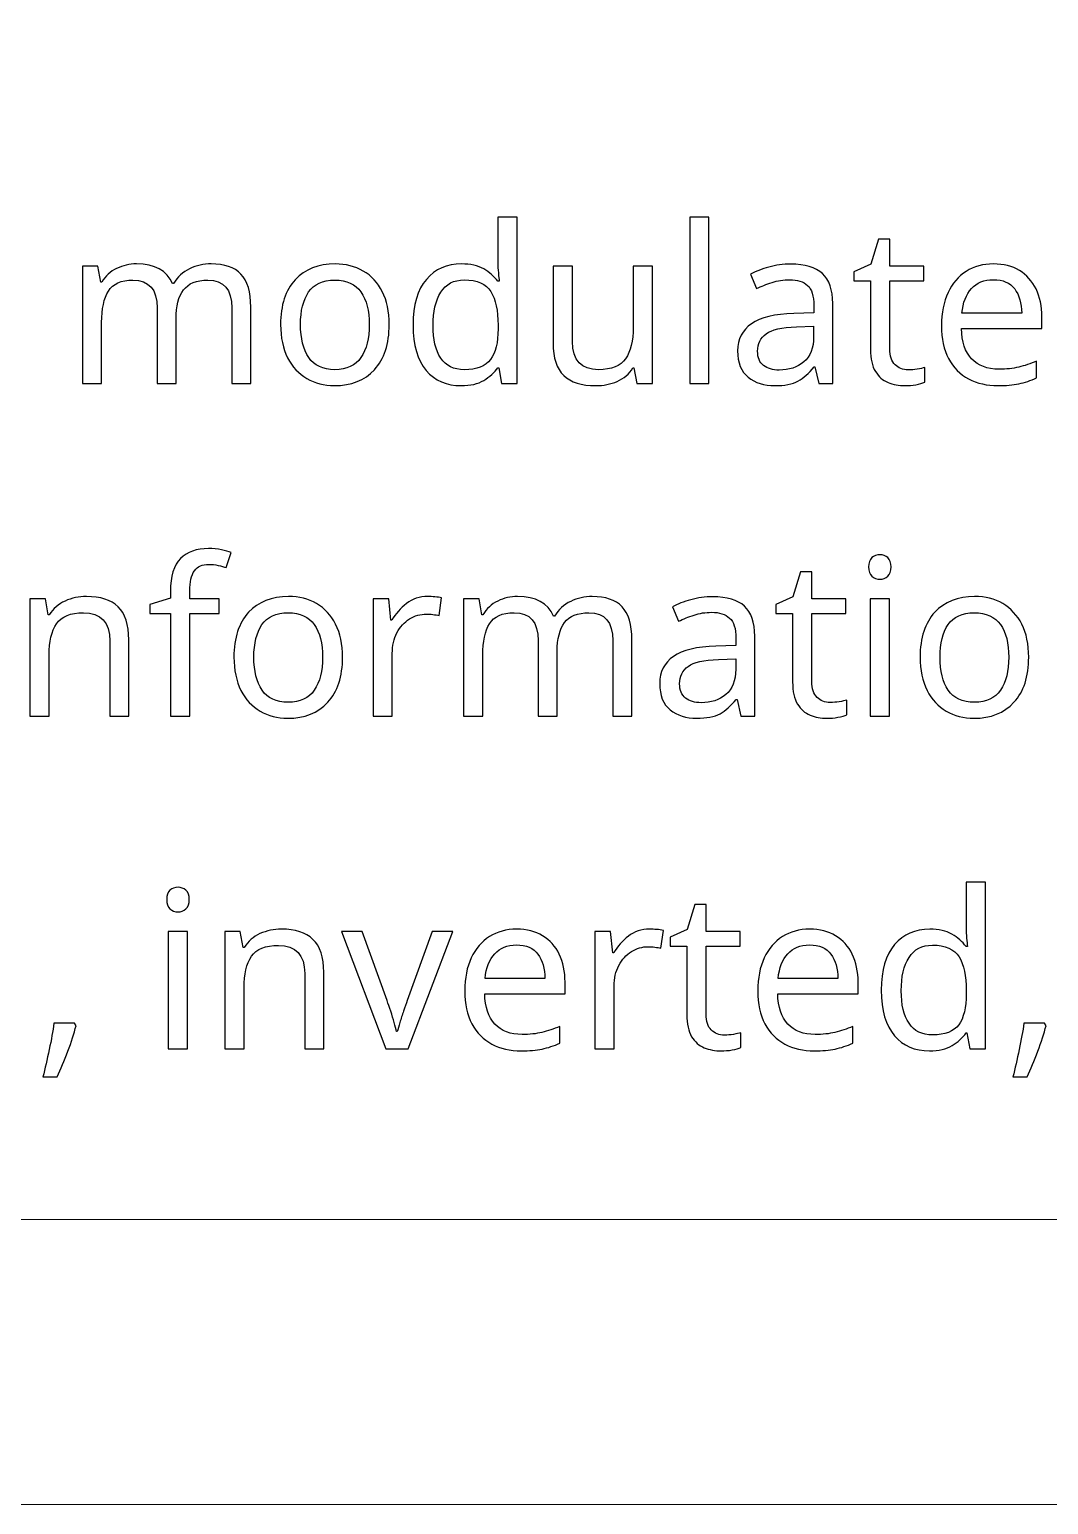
# Model space of a CAD drawing. Header units: inches. Extents: x -6.7 to 20.3, y -5.6 to 12.6.
# Drawn here: x -0.406 to 0.111, y -5.561 to -4.812 of the extents above; entities that cross this region are included whole.
import ezdxf

# ---------------------------------------------------------------- set-up
doc = ezdxf.new("R2010")
doc.units = ezdxf.units.IN
doc.header["$MEASUREMENT"] = 0
doc.layers.add('Layer 1', color=7, linetype='Continuous')

msp = doc.modelspace()

# ---------------------------------------------------------------- linework, layer by layer
at = {"layer": 'Layer 1', "color": 252, "lineweight": 18}
msp.add_lwpolyline([(-6.24823, -5.56073), (6.35019, -5.56073), (6.35019, -1.78392), (-6.24823, -1.78392), (-6.24823, -5.56073)], close=True, dxfattribs=at)
at = {"layer": 'Layer 1', "color": 250}
for points, knots in [([(-0.18659, -4.993), (-0.194, -4.993), (-0.19993, -4.99043), (-0.20437, -4.98528), (-0.20881, -4.98013), (-0.21104, -4.97245), (-0.21104, -4.96223), (-0.21104, -4.952), (-0.2088, -4.94428), (-0.20431, -4.93906), (-0.19983, -4.93384), (-0.19389, -4.93123), (-0.18648, -4.93123), (-0.18189, -4.93123), (-0.17813, -4.93208), (-0.1752, -4.93378), (-0.17228, -4.93549), (-0.16989, -4.93756), (-0.16804, -4.94), (-0.16804, -4.94), (-0.16737, -4.94), (-0.16737, -4.94), (-0.16744, -4.93904), (-0.16757, -4.93762), (-0.16776, -4.93573), (-0.16794, -4.93384), (-0.16804, -4.93234), (-0.16804, -4.93123), (-0.16804, -4.93123), (-0.16804, -4.90745), (-0.16804, -4.90745), (-0.16804, -4.90745), (-0.15826, -4.90745), (-0.15826, -4.90745), (-0.15826, -4.90745), (-0.15826, -4.99189), (-0.15826, -4.99189), (-0.15826, -4.99189), (-0.16615, -4.99189), (-0.16615, -4.99189), (-0.16615, -4.99189), (-0.16759, -4.98389), (-0.16759, -4.98389), (-0.16759, -4.98389), (-0.16804, -4.98389), (-0.16804, -4.98389), (-0.16981, -4.98641), (-0.17219, -4.98856), (-0.17515, -4.99034), (-0.17811, -4.99211), (-0.18193, -4.993), (-0.18659, -4.993)], [0, 0, 0, 0, 0.058824, 0.058824, 0.058824, 0.117647, 0.117647, 0.117647, 0.176471, 0.176471, 0.176471, 0.235294, 0.235294, 0.235294, 0.294118, 0.294118, 0.294118, 0.352941, 0.352941, 0.352941, 0.411765, 0.411765, 0.411765, 0.470588, 0.470588, 0.470588, 0.529412, 0.529412, 0.529412, 0.588235, 0.588235, 0.588235, 0.647059, 0.647059, 0.647059, 0.705882, 0.705882, 0.705882, 0.764706, 0.764706, 0.764706, 0.823529, 0.823529, 0.823529, 0.882353, 0.882353, 0.882353, 0.941176, 0.941176, 0.941176, 1, 1, 1, 1]), ([(-0.06093, -4.99189), (-0.06093, -4.99189), (-0.0707, -4.99189), (-0.0707, -4.99189), (-0.0707, -4.99189), (-0.0707, -4.90745), (-0.0707, -4.90745), (-0.0707, -4.90745), (-0.06093, -4.90745), (-0.06093, -4.90745), (-0.06093, -4.90745), (-0.06093, -4.99189), (-0.06093, -4.99189)], [0, 0, 0, 0, 0.25, 0.25, 0.25, 0.5, 0.5, 0.5, 0.75, 0.75, 0.75, 1, 1, 1, 1]), ([(0.04019, -4.985), (0.04167, -4.985), (0.04319, -4.98487), (0.04474, -4.98461), (0.0463, -4.98436), (0.04756, -4.98408), (0.04852, -4.98378), (0.04852, -4.98378), (0.04852, -4.99123), (0.04852, -4.99123), (0.04748, -4.99174), (0.046, -4.99217), (0.04407, -4.9925), (0.04215, -4.99284), (0.0403, -4.993), (0.03852, -4.993), (0.03541, -4.993), (0.03254, -4.99247), (0.02991, -4.99139), (0.02728, -4.99032), (0.02515, -4.98845), (0.02352, -4.98578), (0.02189, -4.98311), (0.02107, -4.97937), (0.02107, -4.97456), (0.02107, -4.97456), (0.02107, -4.93989), (0.02107, -4.93989), (0.02107, -4.93989), (0.01263, -4.93989), (0.01263, -4.93989), (0.01263, -4.93989), (0.01263, -4.93523), (0.01263, -4.93523), (0.01263, -4.93523), (0.02119, -4.93134), (0.02119, -4.93134), (0.02119, -4.93134), (0.02507, -4.91867), (0.02507, -4.91867), (0.02507, -4.91867), (0.03085, -4.91867), (0.03085, -4.91867), (0.03085, -4.91867), (0.03085, -4.93234), (0.03085, -4.93234), (0.03085, -4.93234), (0.04807, -4.93234), (0.04807, -4.93234), (0.04807, -4.93234), (0.04807, -4.93989), (0.04807, -4.93989), (0.04807, -4.93989), (0.03085, -4.93989), (0.03085, -4.93989), (0.03085, -4.93989), (0.03085, -4.97434), (0.03085, -4.97434), (0.03085, -4.97797), (0.03172, -4.98065), (0.03346, -4.98239), (0.0352, -4.98413), (0.03744, -4.985), (0.04019, -4.985)], [0, 0, 0, 0, 0.047619, 0.047619, 0.047619, 0.095238, 0.095238, 0.095238, 0.142857, 0.142857, 0.142857, 0.190476, 0.190476, 0.190476, 0.238095, 0.238095, 0.238095, 0.285714, 0.285714, 0.285714, 0.333333, 0.333333, 0.333333, 0.380952, 0.380952, 0.380952, 0.428571, 0.428571, 0.428571, 0.47619, 0.47619, 0.47619, 0.52381, 0.52381, 0.52381, 0.571429, 0.571429, 0.571429, 0.619048, 0.619048, 0.619048, 0.666667, 0.666667, 0.666667, 0.714286, 0.714286, 0.714286, 0.761905, 0.761905, 0.761905, 0.809524, 0.809524, 0.809524, 0.857143, 0.857143, 0.857143, 0.904762, 0.904762, 0.904762, 0.952381, 0.952381, 0.952381, 1, 1, 1, 1]), ([(-0.31348, -4.93123), (-0.30674, -4.93123), (-0.3017, -4.93295), (-0.29837, -4.93639), (-0.29504, -4.93984), (-0.29337, -4.94541), (-0.29337, -4.95312), (-0.29337, -4.95312), (-0.29337, -4.99189), (-0.29337, -4.99189), (-0.29337, -4.99189), (-0.30304, -4.99189), (-0.30304, -4.99189), (-0.30304, -4.99189), (-0.30304, -4.95356), (-0.30304, -4.95356), (-0.30304, -4.94415), (-0.30707, -4.93945), (-0.31515, -4.93945), (-0.32093, -4.93945), (-0.32506, -4.94112), (-0.32754, -4.94445), (-0.33002, -4.94778), (-0.33126, -4.95263), (-0.33126, -4.959), (-0.33126, -4.959), (-0.33126, -4.99189), (-0.33126, -4.99189), (-0.33126, -4.99189), (-0.34093, -4.99189), (-0.34093, -4.99189), (-0.34093, -4.99189), (-0.34093, -4.95356), (-0.34093, -4.95356), (-0.34093, -4.94415), (-0.345, -4.93945), (-0.35315, -4.93945), (-0.35915, -4.93945), (-0.3633, -4.9413), (-0.36559, -4.945), (-0.36789, -4.94871), (-0.36904, -4.95404), (-0.36904, -4.961), (-0.36904, -4.961), (-0.36904, -4.99189), (-0.36904, -4.99189), (-0.36904, -4.99189), (-0.37881, -4.99189), (-0.37881, -4.99189), (-0.37881, -4.99189), (-0.37881, -4.93234), (-0.37881, -4.93234), (-0.37881, -4.93234), (-0.37093, -4.93234), (-0.37093, -4.93234), (-0.37093, -4.93234), (-0.36948, -4.94045), (-0.36948, -4.94045), (-0.36948, -4.94045), (-0.36893, -4.94045), (-0.36893, -4.94045), (-0.36707, -4.93734), (-0.36457, -4.93502), (-0.36143, -4.9335), (-0.35828, -4.93199), (-0.35493, -4.93123), (-0.35137, -4.93123), (-0.34204, -4.93123), (-0.33596, -4.93456), (-0.33315, -4.94123), (-0.33315, -4.94123), (-0.33259, -4.94123), (-0.33259, -4.94123), (-0.33059, -4.93782), (-0.32787, -4.9353), (-0.32443, -4.93367), (-0.32098, -4.93204), (-0.31733, -4.93123), (-0.31348, -4.93123)], [0, 0, 0, 0, 0.038462, 0.038462, 0.038462, 0.076923, 0.076923, 0.076923, 0.115385, 0.115385, 0.115385, 0.153846, 0.153846, 0.153846, 0.192308, 0.192308, 0.192308, 0.230769, 0.230769, 0.230769, 0.269231, 0.269231, 0.269231, 0.307692, 0.307692, 0.307692, 0.346154, 0.346154, 0.346154, 0.384615, 0.384615, 0.384615, 0.423077, 0.423077, 0.423077, 0.461538, 0.461538, 0.461538, 0.5, 0.5, 0.5, 0.538462, 0.538462, 0.538462, 0.576923, 0.576923, 0.576923, 0.615385, 0.615385, 0.615385, 0.653846, 0.653846, 0.653846, 0.692308, 0.692308, 0.692308, 0.730769, 0.730769, 0.730769, 0.769231, 0.769231, 0.769231, 0.807692, 0.807692, 0.807692, 0.846154, 0.846154, 0.846154, 0.884615, 0.884615, 0.884615, 0.923077, 0.923077, 0.923077, 0.961538, 0.961538, 0.961538, 1, 1, 1, 1]), ([(-0.22315, -4.962), (-0.22315, -4.97186), (-0.22565, -4.97949), (-0.23065, -4.98489), (-0.23565, -4.9903), (-0.24241, -4.993), (-0.25093, -4.993), (-0.25619, -4.993), (-0.26087, -4.9918), (-0.26498, -4.98939), (-0.26909, -4.98699), (-0.27233, -4.98347), (-0.2747, -4.97884), (-0.27707, -4.97421), (-0.27826, -4.9686), (-0.27826, -4.962), (-0.27826, -4.95215), (-0.27578, -4.94456), (-0.27081, -4.93923), (-0.26585, -4.93389), (-0.25911, -4.93123), (-0.25059, -4.93123), (-0.24519, -4.93123), (-0.24043, -4.93243), (-0.23631, -4.93484), (-0.2322, -4.93724), (-0.22898, -4.94073), (-0.22665, -4.94528), (-0.22431, -4.94984), (-0.22315, -4.95541), (-0.22315, -4.962)], [0, 0, 0, 0, 0.1, 0.1, 0.1, 0.2, 0.2, 0.2, 0.3, 0.3, 0.3, 0.4, 0.4, 0.4, 0.5, 0.5, 0.5, 0.6, 0.6, 0.6, 0.7, 0.7, 0.7, 0.8, 0.8, 0.8, 0.9, 0.9, 0.9, 1, 1, 1, 1]), ([(-0.01948, -4.93134), (-0.01222, -4.93134), (-0.00685, -4.93293), (-0.00337, -4.93612), (0.00011, -4.9393), (0.00185, -4.94437), (0.00185, -4.95134), (0.00185, -4.95134), (0.00185, -4.99189), (0.00185, -4.99189), (0.00185, -4.99189), (-0.00526, -4.99189), (-0.00526, -4.99189), (-0.00526, -4.99189), (-0.00715, -4.98345), (-0.00715, -4.98345), (-0.00715, -4.98345), (-0.00759, -4.98345), (-0.00759, -4.98345), (-0.01019, -4.98671), (-0.01291, -4.98911), (-0.01576, -4.99067), (-0.01861, -4.99223), (-0.02256, -4.993), (-0.02759, -4.993), (-0.033, -4.993), (-0.03748, -4.99158), (-0.04104, -4.98873), (-0.04459, -4.98587), (-0.04637, -4.98141), (-0.04637, -4.97534), (-0.04637, -4.96941), (-0.04404, -4.96484), (-0.03937, -4.96162), (-0.0347, -4.95839), (-0.02752, -4.95663), (-0.01782, -4.95634), (-0.01782, -4.95634), (-0.00771, -4.956), (-0.00771, -4.956), (-0.00771, -4.956), (-0.00771, -4.95245), (-0.00771, -4.95245), (-0.00771, -4.94749), (-0.00878, -4.94404), (-0.01093, -4.94212), (-0.01308, -4.94019), (-0.01611, -4.93923), (-0.02004, -4.93923), (-0.02315, -4.93923), (-0.02611, -4.93969), (-0.02893, -4.94062), (-0.03174, -4.94154), (-0.03437, -4.9426), (-0.03682, -4.94378), (-0.03682, -4.94378), (-0.03982, -4.93645), (-0.03982, -4.93645), (-0.03722, -4.93504), (-0.03415, -4.93384), (-0.03059, -4.93284), (-0.02704, -4.93184), (-0.02333, -4.93134), (-0.01948, -4.93134)], [0, 0, 0, 0, 0.047619, 0.047619, 0.047619, 0.095238, 0.095238, 0.095238, 0.142857, 0.142857, 0.142857, 0.190476, 0.190476, 0.190476, 0.238095, 0.238095, 0.238095, 0.285714, 0.285714, 0.285714, 0.333333, 0.333333, 0.333333, 0.380952, 0.380952, 0.380952, 0.428571, 0.428571, 0.428571, 0.47619, 0.47619, 0.47619, 0.52381, 0.52381, 0.52381, 0.571429, 0.571429, 0.571429, 0.619048, 0.619048, 0.619048, 0.666667, 0.666667, 0.666667, 0.714286, 0.714286, 0.714286, 0.761905, 0.761905, 0.761905, 0.809524, 0.809524, 0.809524, 0.857143, 0.857143, 0.857143, 0.904762, 0.904762, 0.904762, 0.952381, 0.952381, 0.952381, 1, 1, 1, 1]), ([(0.08341, -4.93123), (0.08852, -4.93123), (0.09291, -4.93234), (0.09657, -4.93456), (0.10024, -4.93678), (0.10305, -4.93991), (0.10502, -4.94395), (0.10698, -4.94799), (0.10796, -4.95271), (0.10796, -4.95812), (0.10796, -4.95812), (0.10796, -4.964), (0.10796, -4.964), (0.10796, -4.964), (0.06718, -4.964), (0.06718, -4.964), (0.06733, -4.97074), (0.06905, -4.97587), (0.07235, -4.97939), (0.07565, -4.98291), (0.08026, -4.98467), (0.08618, -4.98467), (0.08996, -4.98467), (0.09331, -4.98432), (0.09624, -4.98361), (0.09917, -4.98291), (0.10218, -4.98189), (0.1053, -4.98056), (0.1053, -4.98056), (0.1053, -4.98911), (0.1053, -4.98911), (0.10226, -4.99045), (0.09926, -4.99143), (0.0963, -4.99206), (0.09333, -4.99269), (0.08981, -4.993), (0.08574, -4.993), (0.08011, -4.993), (0.07513, -4.99186), (0.0708, -4.98956), (0.06646, -4.98726), (0.06309, -4.98384), (0.06068, -4.97928), (0.05828, -4.97473), (0.05707, -4.96915), (0.05707, -4.96256), (0.05707, -4.95604), (0.05817, -4.95045), (0.06035, -4.94578), (0.06254, -4.94112), (0.06561, -4.93752), (0.06957, -4.935), (0.07354, -4.93249), (0.07815, -4.93123), (0.08341, -4.93123)], [0, 0, 0, 0, 0.055556, 0.055556, 0.055556, 0.111111, 0.111111, 0.111111, 0.166667, 0.166667, 0.166667, 0.222222, 0.222222, 0.222222, 0.277778, 0.277778, 0.277778, 0.333333, 0.333333, 0.333333, 0.388889, 0.388889, 0.388889, 0.444444, 0.444444, 0.444444, 0.5, 0.5, 0.5, 0.555556, 0.555556, 0.555556, 0.611111, 0.611111, 0.611111, 0.666667, 0.666667, 0.666667, 0.722222, 0.722222, 0.722222, 0.777778, 0.777778, 0.777778, 0.833333, 0.833333, 0.833333, 0.888889, 0.888889, 0.888889, 0.944444, 0.944444, 0.944444, 1, 1, 1, 1]), ([(-0.26815, -4.962), (-0.26815, -4.96904), (-0.26676, -4.97461), (-0.26398, -4.97873), (-0.2612, -4.98284), (-0.25678, -4.98489), (-0.2507, -4.98489), (-0.2447, -4.98489), (-0.2403, -4.98284), (-0.23748, -4.97873), (-0.23467, -4.97461), (-0.23326, -4.96904), (-0.23326, -4.962), (-0.23326, -4.95497), (-0.23467, -4.94945), (-0.23748, -4.94545), (-0.2403, -4.94145), (-0.24474, -4.93945), (-0.25081, -4.93945), (-0.25689, -4.93945), (-0.2613, -4.94145), (-0.26404, -4.94545), (-0.26678, -4.94945), (-0.26815, -4.95497), (-0.26815, -4.962)], [0, 0, 0, 0, 0.125, 0.125, 0.125, 0.25, 0.25, 0.25, 0.375, 0.375, 0.375, 0.5, 0.5, 0.5, 0.625, 0.625, 0.625, 0.75, 0.75, 0.75, 0.875, 0.875, 0.875, 1, 1, 1, 1]), ([(-0.18504, -4.98489), (-0.17874, -4.98489), (-0.17431, -4.98317), (-0.17176, -4.97973), (-0.1692, -4.97628), (-0.16793, -4.97108), (-0.16793, -4.96411), (-0.16793, -4.96411), (-0.16793, -4.96234), (-0.16793, -4.96234), (-0.16793, -4.95493), (-0.16915, -4.94924), (-0.17159, -4.94528), (-0.17404, -4.94132), (-0.17856, -4.93934), (-0.18515, -4.93934), (-0.19041, -4.93934), (-0.19435, -4.94143), (-0.19698, -4.94562), (-0.19961, -4.9498), (-0.20093, -4.95541), (-0.20093, -4.96245), (-0.20093, -4.96956), (-0.19961, -4.97508), (-0.19698, -4.979), (-0.19435, -4.98293), (-0.19037, -4.98489), (-0.18504, -4.98489)], [0, 0, 0, 0, 0.111111, 0.111111, 0.111111, 0.222222, 0.222222, 0.222222, 0.333333, 0.333333, 0.333333, 0.444444, 0.444444, 0.444444, 0.555556, 0.555556, 0.555556, 0.666667, 0.666667, 0.666667, 0.777778, 0.777778, 0.777778, 0.888889, 0.888889, 0.888889, 1, 1, 1, 1]), ([(-0.08959, -4.93234), (-0.08959, -4.93234), (-0.08959, -4.99189), (-0.08959, -4.99189), (-0.08959, -4.99189), (-0.09759, -4.99189), (-0.09759, -4.99189), (-0.09759, -4.99189), (-0.09904, -4.984), (-0.09904, -4.984), (-0.09904, -4.984), (-0.09948, -4.984), (-0.09948, -4.984), (-0.10141, -4.98711), (-0.10407, -4.98939), (-0.10748, -4.99084), (-0.11089, -4.99228), (-0.11452, -4.993), (-0.11837, -4.993), (-0.12556, -4.993), (-0.13096, -4.99128), (-0.13459, -4.98784), (-0.13822, -4.98439), (-0.14004, -4.97889), (-0.14004, -4.97134), (-0.14004, -4.97134), (-0.14004, -4.93234), (-0.14004, -4.93234), (-0.14004, -4.93234), (-0.13015, -4.93234), (-0.13015, -4.93234), (-0.13015, -4.93234), (-0.13015, -4.97067), (-0.13015, -4.97067), (-0.13015, -4.98015), (-0.12574, -4.98489), (-0.11693, -4.98489), (-0.11033, -4.98489), (-0.10576, -4.98304), (-0.1032, -4.97934), (-0.10065, -4.97563), (-0.09937, -4.9703), (-0.09937, -4.96334), (-0.09937, -4.96334), (-0.09937, -4.93234), (-0.09937, -4.93234), (-0.09937, -4.93234), (-0.08959, -4.93234), (-0.08959, -4.93234)], [0, 0, 0, 0, 0.0625, 0.0625, 0.0625, 0.125, 0.125, 0.125, 0.1875, 0.1875, 0.1875, 0.25, 0.25, 0.25, 0.3125, 0.3125, 0.3125, 0.375, 0.375, 0.375, 0.4375, 0.4375, 0.4375, 0.5, 0.5, 0.5, 0.5625, 0.5625, 0.5625, 0.625, 0.625, 0.625, 0.6875, 0.6875, 0.6875, 0.75, 0.75, 0.75, 0.8125, 0.8125, 0.8125, 0.875, 0.875, 0.875, 0.9375, 0.9375, 0.9375, 1, 1, 1, 1]), ([(0.0833, -4.93923), (0.07863, -4.93923), (0.07494, -4.94073), (0.07224, -4.94373), (0.06954, -4.94673), (0.06793, -4.95089), (0.06741, -4.95623), (0.06741, -4.95623), (0.09774, -4.95623), (0.09774, -4.95623), (0.09767, -4.95119), (0.09648, -4.9471), (0.09418, -4.94395), (0.09189, -4.9408), (0.08826, -4.93923), (0.0833, -4.93923)], [0, 0, 0, 0, 0.2, 0.2, 0.2, 0.4, 0.4, 0.4, 0.6, 0.6, 0.6, 0.8, 0.8, 0.8, 1, 1, 1, 1]), ([(-0.01659, -4.96312), (-0.024, -4.96341), (-0.02913, -4.9646), (-0.03198, -4.96667), (-0.03483, -4.96874), (-0.03626, -4.97167), (-0.03626, -4.97545), (-0.03626, -4.97878), (-0.03524, -4.98123), (-0.0332, -4.98278), (-0.03117, -4.98434), (-0.02856, -4.98511), (-0.02537, -4.98511), (-0.02033, -4.98511), (-0.01615, -4.98373), (-0.01282, -4.98095), (-0.00948, -4.97817), (-0.00782, -4.97389), (-0.00782, -4.96811), (-0.00782, -4.96811), (-0.00782, -4.96278), (-0.00782, -4.96278), (-0.00782, -4.96278), (-0.01659, -4.96312), (-0.01659, -4.96312)], [0, 0, 0, 0, 0.125, 0.125, 0.125, 0.25, 0.25, 0.25, 0.375, 0.375, 0.375, 0.5, 0.5, 0.5, 0.625, 0.625, 0.625, 0.75, 0.75, 0.75, 0.875, 0.875, 0.875, 1, 1, 1, 1]), ([(-0.30937, -5.10867), (-0.30937, -5.10867), (-0.32437, -5.10867), (-0.32437, -5.10867), (-0.32437, -5.10867), (-0.32437, -5.16067), (-0.32437, -5.16067), (-0.32437, -5.16067), (-0.33415, -5.16067), (-0.33415, -5.16067), (-0.33415, -5.16067), (-0.33415, -5.10867), (-0.33415, -5.10867), (-0.33415, -5.10867), (-0.34459, -5.10867), (-0.34459, -5.10867), (-0.34459, -5.10867), (-0.34459, -5.10412), (-0.34459, -5.10412), (-0.34459, -5.10412), (-0.33415, -5.10078), (-0.33415, -5.10078), (-0.33415, -5.10078), (-0.33415, -5.09734), (-0.33415, -5.09734), (-0.33415, -5.08964), (-0.33244, -5.0841), (-0.32904, -5.08073), (-0.32563, -5.07736), (-0.32089, -5.07567), (-0.31481, -5.07567), (-0.31244, -5.07567), (-0.31028, -5.07588), (-0.30831, -5.07628), (-0.30635, -5.07669), (-0.30467, -5.07715), (-0.30326, -5.07767), (-0.30326, -5.07767), (-0.30581, -5.08534), (-0.30581, -5.08534), (-0.307, -5.08497), (-0.30837, -5.0846), (-0.30993, -5.08423), (-0.31148, -5.08386), (-0.31307, -5.08367), (-0.3147, -5.08367), (-0.31796, -5.08367), (-0.32039, -5.08477), (-0.32198, -5.08695), (-0.32357, -5.08914), (-0.32437, -5.09256), (-0.32437, -5.09723), (-0.32437, -5.09723), (-0.32437, -5.10112), (-0.32437, -5.10112), (-0.32437, -5.10112), (-0.30937, -5.10112), (-0.30937, -5.10112), (-0.30937, -5.10112), (-0.30937, -5.10867), (-0.30937, -5.10867)], [0, 0, 0, 0, 0.05, 0.05, 0.05, 0.1, 0.1, 0.1, 0.15, 0.15, 0.15, 0.2, 0.2, 0.2, 0.25, 0.25, 0.25, 0.3, 0.3, 0.3, 0.35, 0.35, 0.35, 0.4, 0.4, 0.4, 0.45, 0.45, 0.45, 0.5, 0.5, 0.5, 0.55, 0.55, 0.55, 0.6, 0.6, 0.6, 0.65, 0.65, 0.65, 0.7, 0.7, 0.7, 0.75, 0.75, 0.75, 0.8, 0.8, 0.8, 0.85, 0.85, 0.85, 0.9, 0.9, 0.9, 0.95, 0.95, 0.95, 1, 1, 1, 1]), ([(0.02585, -5.07878), (0.02733, -5.07878), (0.02865, -5.07928), (0.0298, -5.08028), (0.03094, -5.08128), (0.03152, -5.08286), (0.03152, -5.08501), (0.03152, -5.08708), (0.03094, -5.08864), (0.0298, -5.08967), (0.02865, -5.09071), (0.02733, -5.09123), (0.02585, -5.09123), (0.02422, -5.09123), (0.02285, -5.09071), (0.02174, -5.08967), (0.02063, -5.08864), (0.02007, -5.08708), (0.02007, -5.08501), (0.02007, -5.08286), (0.02063, -5.08128), (0.02174, -5.08028), (0.02285, -5.07928), (0.02422, -5.07878), (0.02585, -5.07878)], [0, 0, 0, 0, 0.125, 0.125, 0.125, 0.25, 0.25, 0.25, 0.375, 0.375, 0.375, 0.5, 0.5, 0.5, 0.625, 0.625, 0.625, 0.75, 0.75, 0.75, 0.875, 0.875, 0.875, 1, 1, 1, 1]), ([(0.00063, -5.15378), (0.00211, -5.15378), (0.00363, -5.15365), (0.00519, -5.15339), (0.00674, -5.15314), (0.008, -5.15286), (0.00896, -5.15256), (0.00896, -5.15256), (0.00896, -5.16001), (0.00896, -5.16001), (0.00793, -5.16052), (0.00644, -5.16095), (0.00452, -5.16128), (0.00259, -5.16162), (0.00074, -5.16178), (-0.00104, -5.16178), (-0.00415, -5.16178), (-0.00702, -5.16125), (-0.00965, -5.16017), (-0.01228, -5.1591), (-0.01441, -5.15723), (-0.01604, -5.15456), (-0.01767, -5.15189), (-0.01848, -5.14815), (-0.01848, -5.14334), (-0.01848, -5.14334), (-0.01848, -5.10867), (-0.01848, -5.10867), (-0.01848, -5.10867), (-0.02693, -5.10867), (-0.02693, -5.10867), (-0.02693, -5.10867), (-0.02693, -5.10401), (-0.02693, -5.10401), (-0.02693, -5.10401), (-0.01837, -5.10012), (-0.01837, -5.10012), (-0.01837, -5.10012), (-0.01448, -5.08745), (-0.01448, -5.08745), (-0.01448, -5.08745), (-0.0087, -5.08745), (-0.0087, -5.08745), (-0.0087, -5.08745), (-0.0087, -5.10112), (-0.0087, -5.10112), (-0.0087, -5.10112), (0.00852, -5.10112), (0.00852, -5.10112), (0.00852, -5.10112), (0.00852, -5.10867), (0.00852, -5.10867), (0.00852, -5.10867), (-0.0087, -5.10867), (-0.0087, -5.10867), (-0.0087, -5.10867), (-0.0087, -5.14312), (-0.0087, -5.14312), (-0.0087, -5.14675), (-0.00783, -5.14943), (-0.00609, -5.15117), (-0.00435, -5.15291), (-0.00211, -5.15378), (0.00063, -5.15378)], [0, 0, 0, 0, 0.047619, 0.047619, 0.047619, 0.095238, 0.095238, 0.095238, 0.142857, 0.142857, 0.142857, 0.190476, 0.190476, 0.190476, 0.238095, 0.238095, 0.238095, 0.285714, 0.285714, 0.285714, 0.333333, 0.333333, 0.333333, 0.380952, 0.380952, 0.380952, 0.428571, 0.428571, 0.428571, 0.47619, 0.47619, 0.47619, 0.52381, 0.52381, 0.52381, 0.571429, 0.571429, 0.571429, 0.619048, 0.619048, 0.619048, 0.666667, 0.666667, 0.666667, 0.714286, 0.714286, 0.714286, 0.761905, 0.761905, 0.761905, 0.809524, 0.809524, 0.809524, 0.857143, 0.857143, 0.857143, 0.904762, 0.904762, 0.904762, 0.952381, 0.952381, 0.952381, 1, 1, 1, 1]), ([(-0.37681, -5.10001), (-0.3697, -5.10001), (-0.36433, -5.10173), (-0.3607, -5.10517), (-0.35707, -5.10862), (-0.35526, -5.11419), (-0.35526, -5.1219), (-0.35526, -5.1219), (-0.35526, -5.16067), (-0.35526, -5.16067), (-0.35526, -5.16067), (-0.36493, -5.16067), (-0.36493, -5.16067), (-0.36493, -5.16067), (-0.36493, -5.12256), (-0.36493, -5.12256), (-0.36493, -5.11301), (-0.36937, -5.10823), (-0.37826, -5.10823), (-0.38485, -5.10823), (-0.38941, -5.11008), (-0.39193, -5.11378), (-0.39444, -5.11749), (-0.3957, -5.12282), (-0.3957, -5.12978), (-0.3957, -5.12978), (-0.3957, -5.16067), (-0.3957, -5.16067), (-0.3957, -5.16067), (-0.40548, -5.16067), (-0.40548, -5.16067), (-0.40548, -5.16067), (-0.40548, -5.10112), (-0.40548, -5.10112), (-0.40548, -5.10112), (-0.39759, -5.10112), (-0.39759, -5.10112), (-0.39759, -5.10112), (-0.39615, -5.10923), (-0.39615, -5.10923), (-0.39615, -5.10923), (-0.39559, -5.10923), (-0.39559, -5.10923), (-0.39367, -5.10612), (-0.391, -5.1038), (-0.38759, -5.10228), (-0.38419, -5.10077), (-0.38059, -5.10001), (-0.37681, -5.10001)], [0, 0, 0, 0, 0.0625, 0.0625, 0.0625, 0.125, 0.125, 0.125, 0.1875, 0.1875, 0.1875, 0.25, 0.25, 0.25, 0.3125, 0.3125, 0.3125, 0.375, 0.375, 0.375, 0.4375, 0.4375, 0.4375, 0.5, 0.5, 0.5, 0.5625, 0.5625, 0.5625, 0.625, 0.625, 0.625, 0.6875, 0.6875, 0.6875, 0.75, 0.75, 0.75, 0.8125, 0.8125, 0.8125, 0.875, 0.875, 0.875, 0.9375, 0.9375, 0.9375, 1, 1, 1, 1]), ([(-0.24682, -5.13078), (-0.24682, -5.14064), (-0.24932, -5.14827), (-0.25432, -5.15367), (-0.25932, -5.15908), (-0.26607, -5.16178), (-0.27459, -5.16178), (-0.27985, -5.16178), (-0.28454, -5.16058), (-0.28865, -5.15817), (-0.29276, -5.15577), (-0.296, -5.15225), (-0.29837, -5.14762), (-0.30074, -5.14299), (-0.30193, -5.13738), (-0.30193, -5.13078), (-0.30193, -5.12093), (-0.29944, -5.11334), (-0.29448, -5.10801), (-0.28952, -5.10267), (-0.28278, -5.10001), (-0.27426, -5.10001), (-0.26885, -5.10001), (-0.26409, -5.10121), (-0.25998, -5.10362), (-0.25587, -5.10602), (-0.25265, -5.10951), (-0.25032, -5.11406), (-0.24798, -5.11862), (-0.24682, -5.12419), (-0.24682, -5.13078)], [0, 0, 0, 0, 0.1, 0.1, 0.1, 0.2, 0.2, 0.2, 0.3, 0.3, 0.3, 0.4, 0.4, 0.4, 0.5, 0.5, 0.5, 0.6, 0.6, 0.6, 0.7, 0.7, 0.7, 0.8, 0.8, 0.8, 0.9, 0.9, 0.9, 1, 1, 1, 1]), ([(-0.2036, -5.10001), (-0.20248, -5.10001), (-0.20128, -5.10006), (-0.19998, -5.10017), (-0.19869, -5.10028), (-0.19756, -5.10045), (-0.1966, -5.10067), (-0.1966, -5.10067), (-0.19782, -5.10967), (-0.19782, -5.10967), (-0.19878, -5.10945), (-0.19984, -5.10927), (-0.20098, -5.10912), (-0.20213, -5.10897), (-0.20323, -5.1089), (-0.20426, -5.1089), (-0.2073, -5.1089), (-0.21015, -5.10973), (-0.21282, -5.1114), (-0.21548, -5.11306), (-0.21761, -5.1154), (-0.21921, -5.1184), (-0.2208, -5.1214), (-0.2216, -5.1249), (-0.2216, -5.1289), (-0.2216, -5.1289), (-0.2216, -5.16067), (-0.2216, -5.16067), (-0.2216, -5.16067), (-0.23137, -5.16067), (-0.23137, -5.16067), (-0.23137, -5.16067), (-0.23137, -5.10112), (-0.23137, -5.10112), (-0.23137, -5.10112), (-0.22337, -5.10112), (-0.22337, -5.10112), (-0.22337, -5.10112), (-0.22226, -5.11201), (-0.22226, -5.11201), (-0.22226, -5.11201), (-0.22182, -5.11201), (-0.22182, -5.11201), (-0.21989, -5.10875), (-0.21741, -5.10593), (-0.21437, -5.10356), (-0.21134, -5.10119), (-0.20774, -5.10001), (-0.2036, -5.10001)], [0, 0, 0, 0, 0.0625, 0.0625, 0.0625, 0.125, 0.125, 0.125, 0.1875, 0.1875, 0.1875, 0.25, 0.25, 0.25, 0.3125, 0.3125, 0.3125, 0.375, 0.375, 0.375, 0.4375, 0.4375, 0.4375, 0.5, 0.5, 0.5, 0.5625, 0.5625, 0.5625, 0.625, 0.625, 0.625, 0.6875, 0.6875, 0.6875, 0.75, 0.75, 0.75, 0.8125, 0.8125, 0.8125, 0.875, 0.875, 0.875, 0.9375, 0.9375, 0.9375, 1, 1, 1, 1]), ([(-0.12015, -5.10001), (-0.11341, -5.10001), (-0.10837, -5.10173), (-0.10504, -5.10517), (-0.10171, -5.10862), (-0.10004, -5.11419), (-0.10004, -5.1219), (-0.10004, -5.1219), (-0.10004, -5.16067), (-0.10004, -5.16067), (-0.10004, -5.16067), (-0.10971, -5.16067), (-0.10971, -5.16067), (-0.10971, -5.16067), (-0.10971, -5.12234), (-0.10971, -5.12234), (-0.10971, -5.11293), (-0.11374, -5.10823), (-0.12182, -5.10823), (-0.12759, -5.10823), (-0.13172, -5.1099), (-0.13421, -5.11323), (-0.13669, -5.11656), (-0.13793, -5.12141), (-0.13793, -5.12778), (-0.13793, -5.12778), (-0.13793, -5.16067), (-0.13793, -5.16067), (-0.13793, -5.16067), (-0.14759, -5.16067), (-0.14759, -5.16067), (-0.14759, -5.16067), (-0.14759, -5.12234), (-0.14759, -5.12234), (-0.14759, -5.11293), (-0.15167, -5.10823), (-0.15982, -5.10823), (-0.16582, -5.10823), (-0.16996, -5.11008), (-0.17226, -5.11378), (-0.17456, -5.11749), (-0.17571, -5.12282), (-0.17571, -5.12978), (-0.17571, -5.12978), (-0.17571, -5.16067), (-0.17571, -5.16067), (-0.17571, -5.16067), (-0.18548, -5.16067), (-0.18548, -5.16067), (-0.18548, -5.16067), (-0.18548, -5.10112), (-0.18548, -5.10112), (-0.18548, -5.10112), (-0.17759, -5.10112), (-0.17759, -5.10112), (-0.17759, -5.10112), (-0.17615, -5.10923), (-0.17615, -5.10923), (-0.17615, -5.10923), (-0.17559, -5.10923), (-0.17559, -5.10923), (-0.17374, -5.10612), (-0.17124, -5.1038), (-0.16809, -5.10228), (-0.16495, -5.10077), (-0.16159, -5.10001), (-0.15804, -5.10001), (-0.14871, -5.10001), (-0.14263, -5.10334), (-0.13982, -5.11001), (-0.13982, -5.11001), (-0.13926, -5.11001), (-0.13926, -5.11001), (-0.13726, -5.1066), (-0.13454, -5.10408), (-0.13109, -5.10245), (-0.12765, -5.10082), (-0.124, -5.10001), (-0.12015, -5.10001)], [0, 0, 0, 0, 0.038462, 0.038462, 0.038462, 0.076923, 0.076923, 0.076923, 0.115385, 0.115385, 0.115385, 0.153846, 0.153846, 0.153846, 0.192308, 0.192308, 0.192308, 0.230769, 0.230769, 0.230769, 0.269231, 0.269231, 0.269231, 0.307692, 0.307692, 0.307692, 0.346154, 0.346154, 0.346154, 0.384615, 0.384615, 0.384615, 0.423077, 0.423077, 0.423077, 0.461538, 0.461538, 0.461538, 0.5, 0.5, 0.5, 0.538462, 0.538462, 0.538462, 0.576923, 0.576923, 0.576923, 0.615385, 0.615385, 0.615385, 0.653846, 0.653846, 0.653846, 0.692308, 0.692308, 0.692308, 0.730769, 0.730769, 0.730769, 0.769231, 0.769231, 0.769231, 0.807692, 0.807692, 0.807692, 0.846154, 0.846154, 0.846154, 0.884615, 0.884615, 0.884615, 0.923077, 0.923077, 0.923077, 0.961538, 0.961538, 0.961538, 1, 1, 1, 1]), ([(-0.05904, -5.10012), (-0.05178, -5.10012), (-0.04641, -5.10171), (-0.04293, -5.1049), (-0.03945, -5.10808), (-0.0377, -5.11315), (-0.0377, -5.12012), (-0.0377, -5.12012), (-0.0377, -5.16067), (-0.0377, -5.16067), (-0.0377, -5.16067), (-0.04482, -5.16067), (-0.04482, -5.16067), (-0.04482, -5.16067), (-0.0467, -5.15223), (-0.0467, -5.15223), (-0.0467, -5.15223), (-0.04715, -5.15223), (-0.04715, -5.15223), (-0.04974, -5.15549), (-0.05246, -5.15789), (-0.05532, -5.15945), (-0.05817, -5.16101), (-0.06211, -5.16178), (-0.06715, -5.16178), (-0.07256, -5.16178), (-0.07704, -5.16036), (-0.08059, -5.15751), (-0.08415, -5.15465), (-0.08593, -5.15019), (-0.08593, -5.14412), (-0.08593, -5.13819), (-0.08359, -5.13362), (-0.07893, -5.1304), (-0.07426, -5.12717), (-0.06707, -5.12541), (-0.05737, -5.12512), (-0.05737, -5.12512), (-0.04726, -5.12478), (-0.04726, -5.12478), (-0.04726, -5.12478), (-0.04726, -5.12123), (-0.04726, -5.12123), (-0.04726, -5.11627), (-0.04833, -5.11282), (-0.05048, -5.1109), (-0.05263, -5.10897), (-0.05567, -5.10801), (-0.05959, -5.10801), (-0.0627, -5.10801), (-0.06567, -5.10847), (-0.06848, -5.1094), (-0.0713, -5.11032), (-0.07393, -5.11138), (-0.07637, -5.11256), (-0.07637, -5.11256), (-0.07937, -5.10523), (-0.07937, -5.10523), (-0.07678, -5.10382), (-0.0737, -5.10262), (-0.07015, -5.10162), (-0.06659, -5.10062), (-0.06289, -5.10012), (-0.05904, -5.10012)], [0, 0, 0, 0, 0.047619, 0.047619, 0.047619, 0.095238, 0.095238, 0.095238, 0.142857, 0.142857, 0.142857, 0.190476, 0.190476, 0.190476, 0.238095, 0.238095, 0.238095, 0.285714, 0.285714, 0.285714, 0.333333, 0.333333, 0.333333, 0.380952, 0.380952, 0.380952, 0.428571, 0.428571, 0.428571, 0.47619, 0.47619, 0.47619, 0.52381, 0.52381, 0.52381, 0.571429, 0.571429, 0.571429, 0.619048, 0.619048, 0.619048, 0.666667, 0.666667, 0.666667, 0.714286, 0.714286, 0.714286, 0.761905, 0.761905, 0.761905, 0.809524, 0.809524, 0.809524, 0.857143, 0.857143, 0.857143, 0.904762, 0.904762, 0.904762, 0.952381, 0.952381, 0.952381, 1, 1, 1, 1]), ([(0.03063, -5.10112), (0.03063, -5.10112), (0.03063, -5.16067), (0.03063, -5.16067), (0.03063, -5.16067), (0.02085, -5.16067), (0.02085, -5.16067), (0.02085, -5.16067), (0.02085, -5.10112), (0.02085, -5.10112), (0.02085, -5.10112), (0.03063, -5.10112), (0.03063, -5.10112)], [0, 0, 0, 0, 0.25, 0.25, 0.25, 0.5, 0.5, 0.5, 0.75, 0.75, 0.75, 1, 1, 1, 1]), ([(0.10129, -5.13078), (0.10129, -5.14064), (0.09879, -5.14827), (0.09379, -5.15367), (0.08879, -5.15908), (0.08204, -5.16178), (0.07352, -5.16178), (0.06826, -5.16178), (0.06357, -5.16058), (0.05946, -5.15817), (0.05535, -5.15577), (0.05211, -5.15225), (0.04974, -5.14762), (0.04737, -5.14299), (0.04618, -5.13738), (0.04618, -5.13078), (0.04618, -5.12093), (0.04867, -5.11334), (0.05363, -5.10801), (0.05859, -5.10267), (0.06533, -5.10001), (0.07385, -5.10001), (0.07926, -5.10001), (0.08402, -5.10121), (0.08813, -5.10362), (0.09224, -5.10602), (0.09546, -5.10951), (0.09779, -5.11406), (0.10013, -5.11862), (0.10129, -5.12419), (0.10129, -5.13078)], [0, 0, 0, 0, 0.1, 0.1, 0.1, 0.2, 0.2, 0.2, 0.3, 0.3, 0.3, 0.4, 0.4, 0.4, 0.5, 0.5, 0.5, 0.6, 0.6, 0.6, 0.7, 0.7, 0.7, 0.8, 0.8, 0.8, 0.9, 0.9, 0.9, 1, 1, 1, 1]), ([(-0.29182, -5.13078), (-0.29182, -5.13782), (-0.29043, -5.14339), (-0.28765, -5.14751), (-0.28487, -5.15162), (-0.28045, -5.15367), (-0.27437, -5.15367), (-0.26837, -5.15367), (-0.26396, -5.15162), (-0.26115, -5.14751), (-0.25833, -5.14339), (-0.25693, -5.13782), (-0.25693, -5.13078), (-0.25693, -5.12375), (-0.25833, -5.11823), (-0.26115, -5.11423), (-0.26396, -5.11023), (-0.26841, -5.10823), (-0.27448, -5.10823), (-0.28056, -5.10823), (-0.28496, -5.11023), (-0.2877, -5.11423), (-0.29045, -5.11823), (-0.29182, -5.12375), (-0.29182, -5.13078)], [0, 0, 0, 0, 0.125, 0.125, 0.125, 0.25, 0.25, 0.25, 0.375, 0.375, 0.375, 0.5, 0.5, 0.5, 0.625, 0.625, 0.625, 0.75, 0.75, 0.75, 0.875, 0.875, 0.875, 1, 1, 1, 1]), ([(0.05629, -5.13078), (0.05629, -5.13782), (0.05768, -5.14339), (0.06046, -5.14751), (0.06324, -5.15162), (0.06766, -5.15367), (0.07374, -5.15367), (0.07974, -5.15367), (0.08415, -5.15162), (0.08696, -5.14751), (0.08978, -5.14339), (0.09118, -5.13782), (0.09118, -5.13078), (0.09118, -5.12375), (0.08978, -5.11823), (0.08696, -5.11423), (0.08415, -5.11023), (0.0797, -5.10823), (0.07363, -5.10823), (0.06755, -5.10823), (0.06315, -5.11023), (0.06041, -5.11423), (0.05766, -5.11823), (0.05629, -5.12375), (0.05629, -5.13078)], [0, 0, 0, 0, 0.125, 0.125, 0.125, 0.25, 0.25, 0.25, 0.375, 0.375, 0.375, 0.5, 0.5, 0.5, 0.625, 0.625, 0.625, 0.75, 0.75, 0.75, 0.875, 0.875, 0.875, 1, 1, 1, 1]), ([(-0.05615, -5.1319), (-0.06356, -5.13219), (-0.06869, -5.13338), (-0.07154, -5.13545), (-0.07439, -5.13752), (-0.07582, -5.14045), (-0.07582, -5.14423), (-0.07582, -5.14756), (-0.0748, -5.15001), (-0.07276, -5.15156), (-0.07072, -5.15312), (-0.06811, -5.15389), (-0.06493, -5.15389), (-0.05989, -5.15389), (-0.0557, -5.15251), (-0.05237, -5.14973), (-0.04904, -5.14695), (-0.04737, -5.14267), (-0.04737, -5.13689), (-0.04737, -5.13689), (-0.04737, -5.13156), (-0.04737, -5.13156), (-0.04737, -5.13156), (-0.05615, -5.1319), (-0.05615, -5.1319)], [0, 0, 0, 0, 0.125, 0.125, 0.125, 0.25, 0.25, 0.25, 0.375, 0.375, 0.375, 0.5, 0.5, 0.5, 0.625, 0.625, 0.625, 0.75, 0.75, 0.75, 0.875, 0.875, 0.875, 1, 1, 1, 1]), ([(0.05095, -5.33056), (0.04355, -5.33056), (0.03762, -5.32799), (0.03318, -5.32284), (0.02873, -5.31769), (0.02651, -5.31001), (0.02651, -5.29979), (0.02651, -5.28956), (0.02875, -5.28184), (0.03323, -5.27662), (0.03771, -5.2714), (0.04366, -5.26879), (0.05106, -5.26879), (0.05566, -5.26879), (0.05942, -5.26964), (0.06234, -5.27134), (0.06527, -5.27305), (0.06766, -5.27512), (0.06951, -5.27756), (0.06951, -5.27756), (0.07017, -5.27756), (0.07017, -5.27756), (0.0701, -5.2766), (0.06997, -5.27518), (0.06979, -5.27329), (0.0696, -5.2714), (0.06951, -5.2699), (0.06951, -5.26879), (0.06951, -5.26879), (0.06951, -5.24501), (0.06951, -5.24501), (0.06951, -5.24501), (0.07929, -5.24501), (0.07929, -5.24501), (0.07929, -5.24501), (0.07929, -5.32945), (0.07929, -5.32945), (0.07929, -5.32945), (0.0714, -5.32945), (0.0714, -5.32945), (0.0714, -5.32945), (0.06995, -5.32145), (0.06995, -5.32145), (0.06995, -5.32145), (0.06951, -5.32145), (0.06951, -5.32145), (0.06773, -5.32397), (0.06536, -5.32612), (0.0624, -5.3279), (0.05943, -5.32967), (0.05562, -5.33056), (0.05095, -5.33056)], [0, 0, 0, 0, 0.058824, 0.058824, 0.058824, 0.117647, 0.117647, 0.117647, 0.176471, 0.176471, 0.176471, 0.235294, 0.235294, 0.235294, 0.294118, 0.294118, 0.294118, 0.352941, 0.352941, 0.352941, 0.411765, 0.411765, 0.411765, 0.470588, 0.470588, 0.470588, 0.529412, 0.529412, 0.529412, 0.588235, 0.588235, 0.588235, 0.647059, 0.647059, 0.647059, 0.705882, 0.705882, 0.705882, 0.764706, 0.764706, 0.764706, 0.823529, 0.823529, 0.823529, 0.882353, 0.882353, 0.882353, 0.941176, 0.941176, 0.941176, 1, 1, 1, 1]), ([(-0.33026, -5.24756), (-0.32878, -5.24756), (-0.32747, -5.24806), (-0.32632, -5.24906), (-0.32517, -5.25006), (-0.3246, -5.25164), (-0.3246, -5.25379), (-0.3246, -5.25586), (-0.32517, -5.25742), (-0.32632, -5.25845), (-0.32747, -5.25949), (-0.32878, -5.26001), (-0.33026, -5.26001), (-0.33189, -5.26001), (-0.33326, -5.25949), (-0.33437, -5.25845), (-0.33549, -5.25742), (-0.33604, -5.25586), (-0.33604, -5.25379), (-0.33604, -5.25164), (-0.33549, -5.25006), (-0.33437, -5.24906), (-0.33326, -5.24806), (-0.33189, -5.24756), (-0.33026, -5.24756)], [0, 0, 0, 0, 0.125, 0.125, 0.125, 0.25, 0.25, 0.25, 0.375, 0.375, 0.375, 0.5, 0.5, 0.5, 0.625, 0.625, 0.625, 0.75, 0.75, 0.75, 0.875, 0.875, 0.875, 1, 1, 1, 1]), ([(-0.05304, -5.32256), (-0.05156, -5.32256), (-0.05004, -5.32243), (-0.04849, -5.32217), (-0.04693, -5.32192), (-0.04567, -5.32164), (-0.04471, -5.32134), (-0.04471, -5.32134), (-0.04471, -5.32879), (-0.04471, -5.32879), (-0.04575, -5.3293), (-0.04723, -5.32973), (-0.04916, -5.33006), (-0.05108, -5.3304), (-0.05293, -5.33056), (-0.05471, -5.33056), (-0.05782, -5.33056), (-0.06069, -5.33003), (-0.06332, -5.32895), (-0.06595, -5.32788), (-0.06808, -5.32601), (-0.06971, -5.32334), (-0.07134, -5.32067), (-0.07216, -5.31693), (-0.07216, -5.31212), (-0.07216, -5.31212), (-0.07216, -5.27745), (-0.07216, -5.27745), (-0.07216, -5.27745), (-0.0806, -5.27745), (-0.0806, -5.27745), (-0.0806, -5.27745), (-0.0806, -5.27279), (-0.0806, -5.27279), (-0.0806, -5.27279), (-0.07204, -5.2689), (-0.07204, -5.2689), (-0.07204, -5.2689), (-0.06816, -5.25623), (-0.06816, -5.25623), (-0.06816, -5.25623), (-0.06238, -5.25623), (-0.06238, -5.25623), (-0.06238, -5.25623), (-0.06238, -5.2699), (-0.06238, -5.2699), (-0.06238, -5.2699), (-0.04516, -5.2699), (-0.04516, -5.2699), (-0.04516, -5.2699), (-0.04516, -5.27745), (-0.04516, -5.27745), (-0.04516, -5.27745), (-0.06238, -5.27745), (-0.06238, -5.27745), (-0.06238, -5.27745), (-0.06238, -5.3119), (-0.06238, -5.3119), (-0.06238, -5.31553), (-0.06151, -5.31821), (-0.05977, -5.31995), (-0.05803, -5.32169), (-0.05579, -5.32256), (-0.05304, -5.32256)], [0, 0, 0, 0, 0.047619, 0.047619, 0.047619, 0.095238, 0.095238, 0.095238, 0.142857, 0.142857, 0.142857, 0.190476, 0.190476, 0.190476, 0.238095, 0.238095, 0.238095, 0.285714, 0.285714, 0.285714, 0.333333, 0.333333, 0.333333, 0.380952, 0.380952, 0.380952, 0.428571, 0.428571, 0.428571, 0.47619, 0.47619, 0.47619, 0.52381, 0.52381, 0.52381, 0.571429, 0.571429, 0.571429, 0.619048, 0.619048, 0.619048, 0.666667, 0.666667, 0.666667, 0.714286, 0.714286, 0.714286, 0.761905, 0.761905, 0.761905, 0.809524, 0.809524, 0.809524, 0.857143, 0.857143, 0.857143, 0.904762, 0.904762, 0.904762, 0.952381, 0.952381, 0.952381, 1, 1, 1, 1]), ([(-0.27793, -5.26879), (-0.27082, -5.26879), (-0.26545, -5.27051), (-0.26182, -5.27395), (-0.25819, -5.2774), (-0.25638, -5.28297), (-0.25638, -5.29068), (-0.25638, -5.29068), (-0.25638, -5.32945), (-0.25638, -5.32945), (-0.25638, -5.32945), (-0.26604, -5.32945), (-0.26604, -5.32945), (-0.26604, -5.32945), (-0.26604, -5.29134), (-0.26604, -5.29134), (-0.26604, -5.28179), (-0.27049, -5.27701), (-0.27938, -5.27701), (-0.28597, -5.27701), (-0.29052, -5.27886), (-0.29304, -5.28256), (-0.29556, -5.28627), (-0.29682, -5.2916), (-0.29682, -5.29856), (-0.29682, -5.29856), (-0.29682, -5.32945), (-0.29682, -5.32945), (-0.29682, -5.32945), (-0.3066, -5.32945), (-0.3066, -5.32945), (-0.3066, -5.32945), (-0.3066, -5.2699), (-0.3066, -5.2699), (-0.3066, -5.2699), (-0.29871, -5.2699), (-0.29871, -5.2699), (-0.29871, -5.2699), (-0.29726, -5.27801), (-0.29726, -5.27801), (-0.29726, -5.27801), (-0.29671, -5.27801), (-0.29671, -5.27801), (-0.29478, -5.2749), (-0.29212, -5.27258), (-0.28871, -5.27106), (-0.2853, -5.26955), (-0.28171, -5.26879), (-0.27793, -5.26879)], [0, 0, 0, 0, 0.0625, 0.0625, 0.0625, 0.125, 0.125, 0.125, 0.1875, 0.1875, 0.1875, 0.25, 0.25, 0.25, 0.3125, 0.3125, 0.3125, 0.375, 0.375, 0.375, 0.4375, 0.4375, 0.4375, 0.5, 0.5, 0.5, 0.5625, 0.5625, 0.5625, 0.625, 0.625, 0.625, 0.6875, 0.6875, 0.6875, 0.75, 0.75, 0.75, 0.8125, 0.8125, 0.8125, 0.875, 0.875, 0.875, 0.9375, 0.9375, 0.9375, 1, 1, 1, 1]), ([(-0.15849, -5.26879), (-0.15338, -5.26879), (-0.14899, -5.2699), (-0.14532, -5.27212), (-0.14166, -5.27434), (-0.13884, -5.27747), (-0.13688, -5.28151), (-0.13491, -5.28555), (-0.13393, -5.29027), (-0.13393, -5.29568), (-0.13393, -5.29568), (-0.13393, -5.30156), (-0.13393, -5.30156), (-0.13393, -5.30156), (-0.17471, -5.30156), (-0.17471, -5.30156), (-0.17456, -5.3083), (-0.17284, -5.31343), (-0.16954, -5.31695), (-0.16625, -5.32047), (-0.16164, -5.32223), (-0.15571, -5.32223), (-0.15193, -5.32223), (-0.14858, -5.32188), (-0.14566, -5.32117), (-0.14273, -5.32047), (-0.13971, -5.31945), (-0.1366, -5.31812), (-0.1366, -5.31812), (-0.1366, -5.32667), (-0.1366, -5.32667), (-0.13964, -5.32801), (-0.14264, -5.32899), (-0.1456, -5.32962), (-0.14856, -5.33025), (-0.15208, -5.33056), (-0.15616, -5.33056), (-0.16178, -5.33056), (-0.16677, -5.32942), (-0.1711, -5.32712), (-0.17543, -5.32482), (-0.1788, -5.3214), (-0.18121, -5.31684), (-0.18362, -5.31229), (-0.18482, -5.30671), (-0.18482, -5.30012), (-0.18482, -5.2936), (-0.18373, -5.28801), (-0.18154, -5.28334), (-0.17936, -5.27868), (-0.17628, -5.27508), (-0.17232, -5.27256), (-0.16836, -5.27005), (-0.16375, -5.26879), (-0.15849, -5.26879)], [0, 0, 0, 0, 0.055556, 0.055556, 0.055556, 0.111111, 0.111111, 0.111111, 0.166667, 0.166667, 0.166667, 0.222222, 0.222222, 0.222222, 0.277778, 0.277778, 0.277778, 0.333333, 0.333333, 0.333333, 0.388889, 0.388889, 0.388889, 0.444444, 0.444444, 0.444444, 0.5, 0.5, 0.5, 0.555556, 0.555556, 0.555556, 0.611111, 0.611111, 0.611111, 0.666667, 0.666667, 0.666667, 0.722222, 0.722222, 0.722222, 0.777778, 0.777778, 0.777778, 0.833333, 0.833333, 0.833333, 0.888889, 0.888889, 0.888889, 0.944444, 0.944444, 0.944444, 1, 1, 1, 1]), ([(-0.09105, -5.26879), (-0.08993, -5.26879), (-0.08873, -5.26884), (-0.08743, -5.26895), (-0.08614, -5.26906), (-0.08501, -5.26923), (-0.08405, -5.26945), (-0.08405, -5.26945), (-0.08527, -5.27845), (-0.08527, -5.27845), (-0.08623, -5.27823), (-0.08729, -5.27805), (-0.08843, -5.2779), (-0.08958, -5.27775), (-0.09068, -5.27768), (-0.09171, -5.27768), (-0.09475, -5.27768), (-0.0976, -5.27851), (-0.10027, -5.28018), (-0.10293, -5.28184), (-0.10506, -5.28418), (-0.10666, -5.28718), (-0.10825, -5.29018), (-0.10905, -5.29368), (-0.10905, -5.29768), (-0.10905, -5.29768), (-0.10905, -5.32945), (-0.10905, -5.32945), (-0.10905, -5.32945), (-0.11882, -5.32945), (-0.11882, -5.32945), (-0.11882, -5.32945), (-0.11882, -5.2699), (-0.11882, -5.2699), (-0.11882, -5.2699), (-0.11082, -5.2699), (-0.11082, -5.2699), (-0.11082, -5.2699), (-0.10971, -5.28079), (-0.10971, -5.28079), (-0.10971, -5.28079), (-0.10927, -5.28079), (-0.10927, -5.28079), (-0.10734, -5.27753), (-0.10486, -5.27471), (-0.10182, -5.27234), (-0.09879, -5.26997), (-0.09519, -5.26879), (-0.09105, -5.26879)], [0, 0, 0, 0, 0.0625, 0.0625, 0.0625, 0.125, 0.125, 0.125, 0.1875, 0.1875, 0.1875, 0.25, 0.25, 0.25, 0.3125, 0.3125, 0.3125, 0.375, 0.375, 0.375, 0.4375, 0.4375, 0.4375, 0.5, 0.5, 0.5, 0.5625, 0.5625, 0.5625, 0.625, 0.625, 0.625, 0.6875, 0.6875, 0.6875, 0.75, 0.75, 0.75, 0.8125, 0.8125, 0.8125, 0.875, 0.875, 0.875, 0.9375, 0.9375, 0.9375, 1, 1, 1, 1]), ([(-0.00982, -5.26879), (-0.00471, -5.26879), (-0.00032, -5.2699), (0.00334, -5.27212), (0.00701, -5.27434), (0.00982, -5.27747), (0.01179, -5.28151), (0.01375, -5.28555), (0.01473, -5.29027), (0.01473, -5.29568), (0.01473, -5.29568), (0.01473, -5.30156), (0.01473, -5.30156), (0.01473, -5.30156), (-0.02605, -5.30156), (-0.02605, -5.30156), (-0.0259, -5.3083), (-0.02418, -5.31343), (-0.02088, -5.31695), (-0.01758, -5.32047), (-0.01297, -5.32223), (-0.00705, -5.32223), (-0.00327, -5.32223), (0.00008, -5.32188), (0.00301, -5.32117), (0.00594, -5.32047), (0.00895, -5.31945), (0.01207, -5.31812), (0.01207, -5.31812), (0.01207, -5.32667), (0.01207, -5.32667), (0.00903, -5.32801), (0.00603, -5.32899), (0.00307, -5.32962), (0.0001, -5.33025), (-0.00342, -5.33056), (-0.00749, -5.33056), (-0.01312, -5.33056), (-0.0181, -5.32942), (-0.02243, -5.32712), (-0.02677, -5.32482), (-0.03014, -5.3214), (-0.03255, -5.31684), (-0.03495, -5.31229), (-0.03616, -5.30671), (-0.03616, -5.30012), (-0.03616, -5.2936), (-0.03506, -5.28801), (-0.03288, -5.28334), (-0.03069, -5.27868), (-0.02762, -5.27508), (-0.02366, -5.27256), (-0.01969, -5.27005), (-0.01508, -5.26879), (-0.00982, -5.26879)], [0, 0, 0, 0, 0.055556, 0.055556, 0.055556, 0.111111, 0.111111, 0.111111, 0.166667, 0.166667, 0.166667, 0.222222, 0.222222, 0.222222, 0.277778, 0.277778, 0.277778, 0.333333, 0.333333, 0.333333, 0.388889, 0.388889, 0.388889, 0.444444, 0.444444, 0.444444, 0.5, 0.5, 0.5, 0.555556, 0.555556, 0.555556, 0.611111, 0.611111, 0.611111, 0.666667, 0.666667, 0.666667, 0.722222, 0.722222, 0.722222, 0.777778, 0.777778, 0.777778, 0.833333, 0.833333, 0.833333, 0.888889, 0.888889, 0.888889, 0.944444, 0.944444, 0.944444, 1, 1, 1, 1]), ([(-0.32549, -5.2699), (-0.32549, -5.2699), (-0.32549, -5.32945), (-0.32549, -5.32945), (-0.32549, -5.32945), (-0.33526, -5.32945), (-0.33526, -5.32945), (-0.33526, -5.32945), (-0.33526, -5.2699), (-0.33526, -5.2699), (-0.33526, -5.2699), (-0.32549, -5.2699), (-0.32549, -5.2699)], [0, 0, 0, 0, 0.25, 0.25, 0.25, 0.5, 0.5, 0.5, 0.75, 0.75, 0.75, 1, 1, 1, 1]), ([(-0.22482, -5.32945), (-0.22482, -5.32945), (-0.24738, -5.2699), (-0.24738, -5.2699), (-0.24738, -5.2699), (-0.23693, -5.2699), (-0.23693, -5.2699), (-0.23693, -5.2699), (-0.22427, -5.30501), (-0.22427, -5.30501), (-0.22367, -5.30664), (-0.22304, -5.30845), (-0.22238, -5.31045), (-0.22171, -5.31245), (-0.22112, -5.31436), (-0.2206, -5.31617), (-0.22008, -5.31799), (-0.21971, -5.31953), (-0.21949, -5.32079), (-0.21949, -5.32079), (-0.21904, -5.32079), (-0.21904, -5.32079), (-0.21875, -5.31953), (-0.21832, -5.31797), (-0.21777, -5.31612), (-0.21721, -5.31427), (-0.21658, -5.31234), (-0.21588, -5.31034), (-0.21517, -5.30834), (-0.21456, -5.30656), (-0.21404, -5.30501), (-0.21404, -5.30501), (-0.20138, -5.2699), (-0.20138, -5.2699), (-0.20138, -5.2699), (-0.19093, -5.2699), (-0.19093, -5.2699), (-0.19093, -5.2699), (-0.2136, -5.32945), (-0.2136, -5.32945), (-0.2136, -5.32945), (-0.22482, -5.32945), (-0.22482, -5.32945)], [0, 0, 0, 0, 0.071429, 0.071429, 0.071429, 0.142857, 0.142857, 0.142857, 0.214286, 0.214286, 0.214286, 0.285714, 0.285714, 0.285714, 0.357143, 0.357143, 0.357143, 0.428571, 0.428571, 0.428571, 0.5, 0.5, 0.5, 0.571429, 0.571429, 0.571429, 0.642857, 0.642857, 0.642857, 0.714286, 0.714286, 0.714286, 0.785714, 0.785714, 0.785714, 0.857143, 0.857143, 0.857143, 0.928571, 0.928571, 0.928571, 1, 1, 1, 1]), ([(-0.1586, -5.27679), (-0.16327, -5.27679), (-0.16695, -5.27829), (-0.16965, -5.28129), (-0.17236, -5.28429), (-0.17397, -5.28845), (-0.17449, -5.29379), (-0.17449, -5.29379), (-0.14416, -5.29379), (-0.14416, -5.29379), (-0.14423, -5.28875), (-0.14541, -5.28466), (-0.14771, -5.28151), (-0.15001, -5.27836), (-0.15364, -5.27679), (-0.1586, -5.27679)], [0, 0, 0, 0, 0.2, 0.2, 0.2, 0.4, 0.4, 0.4, 0.6, 0.6, 0.6, 0.8, 0.8, 0.8, 1, 1, 1, 1]), ([(-0.00993, -5.27679), (-0.0146, -5.27679), (-0.01829, -5.27829), (-0.02099, -5.28129), (-0.02369, -5.28429), (-0.0253, -5.28845), (-0.02582, -5.29379), (-0.02582, -5.29379), (0.00451, -5.29379), (0.00451, -5.29379), (0.00444, -5.28875), (0.00325, -5.28466), (0.00095, -5.28151), (-0.00134, -5.27836), (-0.00497, -5.27679), (-0.00993, -5.27679)], [0, 0, 0, 0, 0.2, 0.2, 0.2, 0.4, 0.4, 0.4, 0.6, 0.6, 0.6, 0.8, 0.8, 0.8, 1, 1, 1, 1]), ([(0.05251, -5.32245), (0.0588, -5.32245), (0.06323, -5.32073), (0.06579, -5.31729), (0.06834, -5.31384), (0.06962, -5.30864), (0.06962, -5.30167), (0.06962, -5.30167), (0.06962, -5.2999), (0.06962, -5.2999), (0.06962, -5.29249), (0.0684, -5.2868), (0.06595, -5.28284), (0.06351, -5.27888), (0.05899, -5.2769), (0.0524, -5.2769), (0.04714, -5.2769), (0.04319, -5.27899), (0.04056, -5.28318), (0.03793, -5.28736), (0.03662, -5.29297), (0.03662, -5.30001), (0.03662, -5.30712), (0.03793, -5.31264), (0.04056, -5.31656), (0.04319, -5.32049), (0.04718, -5.32245), (0.05251, -5.32245)], [0, 0, 0, 0, 0.111111, 0.111111, 0.111111, 0.222222, 0.222222, 0.222222, 0.333333, 0.333333, 0.333333, 0.444444, 0.444444, 0.444444, 0.555556, 0.555556, 0.555556, 0.666667, 0.666667, 0.666667, 0.777778, 0.777778, 0.777778, 0.888889, 0.888889, 0.888889, 1, 1, 1, 1]), ([(-0.38204, -5.31779), (-0.383, -5.32171), (-0.38439, -5.32603), (-0.38621, -5.33073), (-0.38802, -5.33543), (-0.38982, -5.33979), (-0.39159, -5.34379), (-0.39159, -5.34379), (-0.39882, -5.34379), (-0.39882, -5.34379), (-0.39778, -5.33956), (-0.39672, -5.33493), (-0.39565, -5.3299), (-0.39458, -5.32486), (-0.39378, -5.32042), (-0.39326, -5.31656), (-0.39326, -5.31656), (-0.38282, -5.31656), (-0.38282, -5.31656), (-0.38282, -5.31656), (-0.38204, -5.31779), (-0.38204, -5.31779)], [0, 0, 0, 0, 0.142857, 0.142857, 0.142857, 0.285714, 0.285714, 0.285714, 0.428571, 0.428571, 0.428571, 0.571429, 0.571429, 0.571429, 0.714286, 0.714286, 0.714286, 0.857143, 0.857143, 0.857143, 1, 1, 1, 1]), ([(0.11007, -5.31779), (0.1091, -5.32171), (0.10771, -5.32603), (0.1059, -5.33073), (0.10408, -5.33543), (0.10229, -5.33979), (0.10051, -5.34379), (0.10051, -5.34379), (0.09329, -5.34379), (0.09329, -5.34379), (0.09433, -5.33956), (0.09538, -5.33493), (0.09645, -5.3299), (0.09753, -5.32486), (0.09832, -5.32042), (0.09884, -5.31656), (0.09884, -5.31656), (0.10929, -5.31656), (0.10929, -5.31656), (0.10929, -5.31656), (0.11007, -5.31779), (0.11007, -5.31779)], [0, 0, 0, 0, 0.142857, 0.142857, 0.142857, 0.285714, 0.285714, 0.285714, 0.428571, 0.428571, 0.428571, 0.571429, 0.571429, 0.571429, 0.714286, 0.714286, 0.714286, 0.857143, 0.857143, 0.857143, 1, 1, 1, 1])]:
    msp.add_open_spline(points, degree=3, knots=knots, dxfattribs=at)
at = {"layer": 'Layer 1', "color": 250, "lineweight": 18}
msp.add_open_spline([(-3.1672, -5.41618), (-3.1672, -5.41618), (-3.16418, -5.41618), (-3.16418, -5.41618), (-3.16418, -5.41618), (-1.12396, -5.41618), (-1.12396, -5.41618), (-1.12396, -5.41618), (0.91626, -5.41618), (0.91626, -5.41618), (0.91626, -5.41618), (0.91927, -5.41618), (0.91927, -5.41618)], degree=3, knots=[0, 0, 0, 0, 0.25, 0.25, 0.25, 0.5, 0.5, 0.5, 0.75, 0.75, 0.75, 1, 1, 1, 1], dxfattribs=at)

doc.saveas('drawing.dxf')
